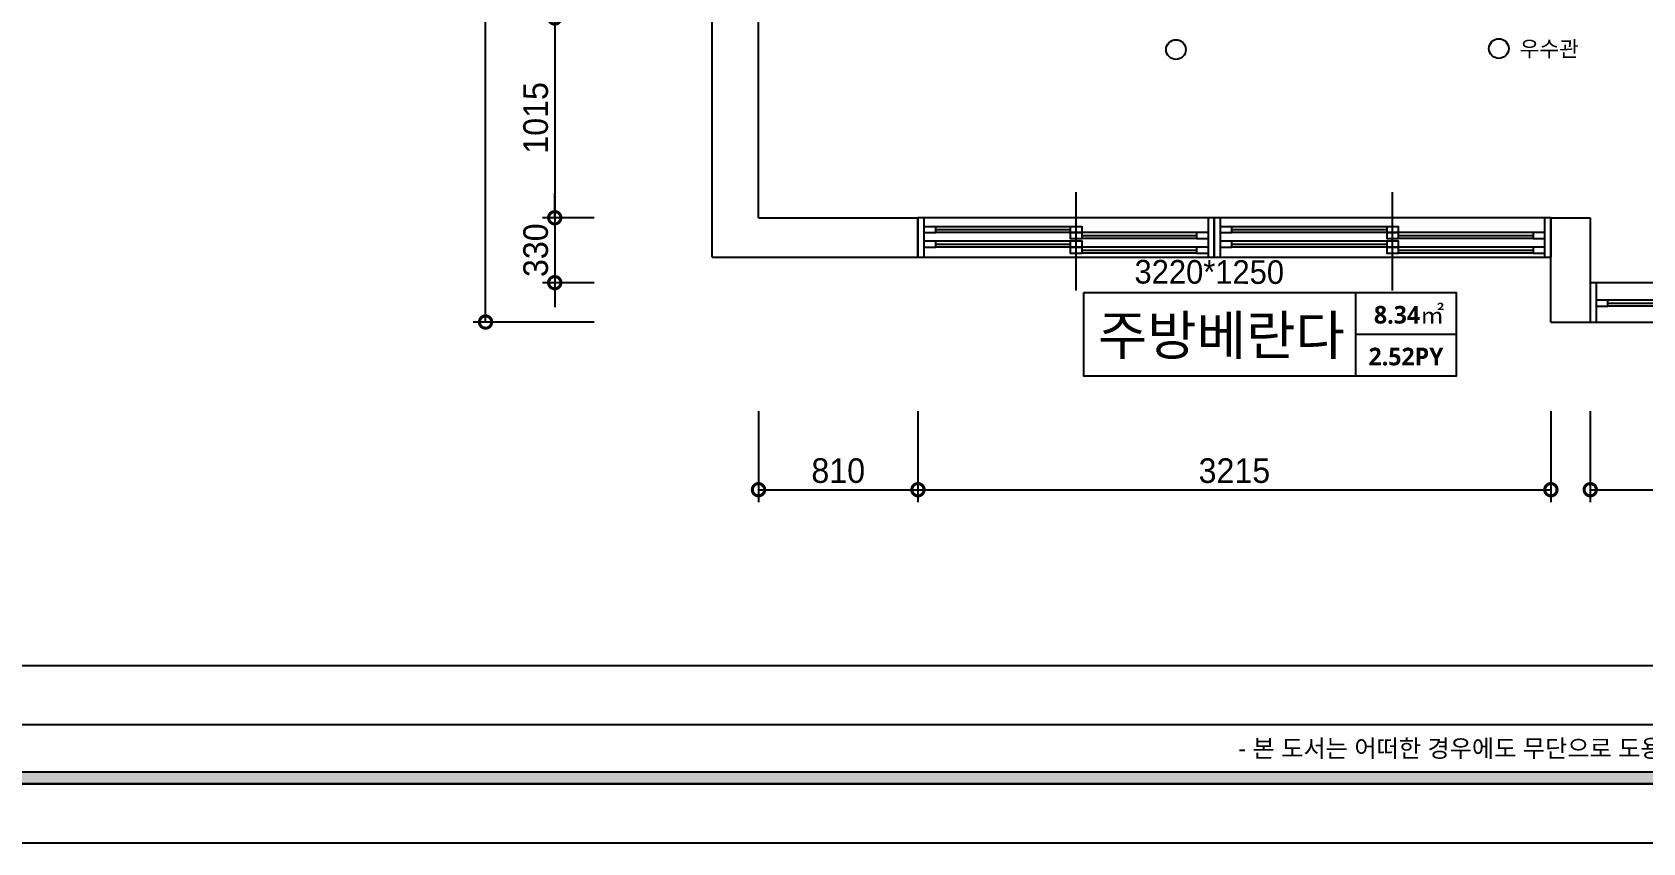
# Model space of a CAD drawing. Header units: inches. Extents: x -4181 to 116552, y 25636 to 44656.
# Drawn here: x 9618 to 17799, y 26236 to 30355 of the extents above; entities that cross this region are included whole.
import ezdxf
from ezdxf.enums import TextEntityAlignment as Align

# ---------------------------------------------------------------- set-up
doc = ezdxf.new("R2010")
doc.units = ezdxf.units.IN
doc.header["$LTSCALE"] = 50
doc.header["$MEASUREMENT"] = 0
for name, color, linetype in [('0-ELC TEXT', 7, 'Continuous'), ('02-wal', 2, 'Continuous'), ('07-dim', 5, 'Continuous'), ('3.기호.계단선', 30, 'Continuous'), ('6fur', 6, 'Continuous'), ('FORM(YOURNAME)-1', 1, 'Continuous'), ('FORM(YOURNAME)-11', 1, 'Continuous'), ('GPG-TEXT', 3, 'Continuous'), ('SOL253', 253, 'Continuous'), ('도면층2', 2, 'Continuous'), ('도면층4', 4, 'Continuous'), ('도면층5', 5, 'Continuous')]:
    doc.layers.add(name, color=color, linetype=linetype)
doc.styles.add('HY울릉도L', font='NanumGothicBold.ttf')
doc.styles.add('YOURNAME', font='HY울릉도M.TTF')
doc.styles.add('스타일1', font='HY울릉도M.TTF')
doc.styles.add('코레일둥고', font='Korail_Round_Gothic_Medium.ttf')
doc.dimstyles.new('50', dxfattribs={"dimscale": 50, "dimtxt": 2.5, "dimasz": 2.5, "dimexe": 1.25, "dimexo": 2, "dimtad": 1, "dimdec": 0, "dimtxsty": '스타일1', "dimblk": 'DOTSMALL', "dimcen": 2.5, "dimclrd": 1, "dimclre": 1, "dimclrt": 2, "dimadec": 0, "dimazin": 0, "dimtfac": 1, "dimtdec": 0, "dimtix": 1, "dimtmove": 0, "dimatfit": 3, "dimldrblk": 'DOTSMALL', "dimfxl": 1.25, "dimarcsym": 0})

# ---------------------------------------------------------------- blocks, each defined once
blk = doc.blocks.new('_DOTSMALL')
at = {"color": 0, "linetype": 'ByBlock', "const_width": 0.5}
blk.add_lwpolyline([(-0.0625, 0, 1), (0.0625, 0, 1)], format="xyb", close=True, dxfattribs=at)
blk = doc.blocks.new('*D25')
at = {"layer": '07-dim', "color": 1, "lineweight": -2, "transparency": 16777216}
for p, q in [((12472.4, 30426.7), (12209.9, 30426.7)), ((12272.4, 30426.7), (12272.4, 29411.7)), ((12472.4, 29411.7), (12209.9, 29411.7))]:
    blk.add_line(p, q, dxfattribs=at)
at = {"layer": 'Defpoints', "color": 0, "transparency": 16777216}
for p in [(12572.4, 30426.7), (12272.4, 29411.7), (12572.4, 29411.7)]:
    blk.add_point(p, dxfattribs=at)
at = {"layer": '07-dim', "color": 1, "lineweight": -2, "transparency": 16777216, "xscale": 125, "yscale": 125, "zscale": 125}
for p, rotation in [((12272.4, 30426.7), 90), ((12272.4, 29411.7), 270)]:
    blk.add_blockref('_DOTSMALL', p, dxfattribs=dict(at, rotation=rotation))
at = {"layer": '07-dim', "color": 2, "transparency": 16777216, "insert": (12176.2, 29919.2), "char_height": 125, "attachment_point": 5, "rotation": 90, "style": '스타일1'}
blk.add_mtext('1015', dxfattribs=at)
blk = doc.blocks.new('*D26')
at = {"layer": '07-dim', "color": 1, "lineweight": -2, "transparency": 16777216}
for p, q in [((12272.4, 29411.7), (12272.4, 29536.7)), ((12472.4, 29411.7), (12209.9, 29411.7)), ((12272.4, 29411.7), (12272.4, 29081.7)), ((12472.4, 29081.7), (12209.9, 29081.7)), ((12272.4, 29081.7), (12272.4, 28956.7))]:
    blk.add_line(p, q, dxfattribs=at)
at = {"layer": 'Defpoints', "color": 0, "transparency": 16777216}
for p in [(12572.4, 29411.7), (12272.4, 29081.7), (12572.4, 29081.7)]:
    blk.add_point(p, dxfattribs=at)
at = {"layer": '07-dim', "color": 1, "lineweight": -2, "transparency": 16777216, "xscale": 125, "yscale": 125, "zscale": 125}
for p, rotation in [((12272.4, 29411.7), 270), ((12272.4, 29081.7), 90)]:
    blk.add_blockref('_DOTSMALL', p, dxfattribs=dict(at, rotation=rotation))
at = {"layer": '07-dim', "color": 2, "transparency": 16777216, "insert": (12176.2, 29246.7), "char_height": 125, "attachment_point": 5, "rotation": 90, "style": '스타일1'}
blk.add_mtext('330', dxfattribs=at)
blk = doc.blocks.new('*D30')
at = {"layer": '07-dim', "color": 1, "lineweight": -2, "transparency": 16777216}
for p, q in [((12493.9, 40125.7), (11858.4, 40125.7)), ((11920.9, 28881.7), (11920.9, 40125.7)), ((12472.4, 28881.7), (11858.4, 28881.7))]:
    blk.add_line(p, q, dxfattribs=at)
at = {"layer": 'Defpoints', "color": 0, "transparency": 16777216}
for p in [(11920.9, 40125.7), (12593.9, 40125.7), (12572.4, 28881.7)]:
    blk.add_point(p, dxfattribs=at)
at = {"layer": '07-dim', "color": 1, "lineweight": -2, "transparency": 16777216, "xscale": 125, "yscale": 125, "zscale": 125}
for p, rotation in [((11920.9, 40125.7), 90), ((11920.9, 28881.7), 270)]:
    blk.add_blockref('_DOTSMALL', p, dxfattribs=dict(at, rotation=rotation))
at = {"layer": '07-dim', "color": 2, "transparency": 16777216, "insert": (11825.8, 34503.7), "char_height": 125, "attachment_point": 5, "rotation": 90, "style": '스타일1'}
blk.add_mtext('11244', dxfattribs=at)
blk = doc.blocks.new('*D38')
at = {"layer": '07-dim', "color": 1, "lineweight": -2, "transparency": 16777216}
for p, q in [((13307.4, 28429.7), (13307.4, 27967.2)), ((14117.4, 28429.7), (14117.4, 27967.2)), ((13307.4, 28029.7), (14117.4, 28029.7))]:
    blk.add_line(p, q, dxfattribs=at)
at = {"layer": 'Defpoints', "color": 0, "transparency": 16777216}
for p in [(13307.4, 28529.7), (14117.4, 28529.7), (14117.4, 28029.7)]:
    blk.add_point(p, dxfattribs=at)
at = {"layer": '07-dim', "color": 1, "lineweight": -2, "transparency": 16777216, "xscale": 125, "yscale": 125, "zscale": 125, "rotation": 180}
blk.add_blockref('_DOTSMALL', (13307.4, 28029.7), dxfattribs=at)
at = {"layer": '07-dim', "color": 1, "lineweight": -2, "transparency": 16777216, "xscale": 125, "yscale": 125, "zscale": 125}
blk.add_blockref('_DOTSMALL', (14117.4, 28029.7), dxfattribs=at)
at = {"layer": '07-dim', "color": 2, "transparency": 16777216, "insert": (13712.4, 28126), "char_height": 125, "attachment_point": 5, "style": '스타일1'}
blk.add_mtext('810', dxfattribs=at)
blk = doc.blocks.new('*D39')
at = {"layer": '07-dim', "color": 1, "lineweight": -2, "transparency": 16777216}
for p, q in [((14117.4, 28429.7), (14117.4, 27967.2)), ((17332.4, 28429.7), (17332.4, 27967.2)), ((14117.4, 28029.7), (17332.4, 28029.7))]:
    blk.add_line(p, q, dxfattribs=at)
at = {"layer": 'Defpoints', "color": 0, "transparency": 16777216}
for p in [(14117.4, 28529.7), (17332.4, 28529.7), (17332.4, 28029.7)]:
    blk.add_point(p, dxfattribs=at)
at = {"layer": '07-dim', "color": 1, "lineweight": -2, "transparency": 16777216, "xscale": 125, "yscale": 125, "zscale": 125, "rotation": 180}
blk.add_blockref('_DOTSMALL', (14117.4, 28029.7), dxfattribs=at)
at = {"layer": '07-dim', "color": 1, "lineweight": -2, "transparency": 16777216, "xscale": 125, "yscale": 125, "zscale": 125}
blk.add_blockref('_DOTSMALL', (17332.4, 28029.7), dxfattribs=at)
at = {"layer": '07-dim', "color": 2, "transparency": 16777216, "insert": (15724.9, 28125.9), "char_height": 125, "attachment_point": 5, "style": '스타일1'}
blk.add_mtext('3215', dxfattribs=at)
blk = doc.blocks.new('*D40')
at = {"layer": '07-dim', "color": 1, "lineweight": -2, "transparency": 16777216}
for p, q in [((17532.4, 28429.7), (17532.4, 27967.2)), ((19692.4, 28429.7), (19692.4, 27967.2)), ((17532.4, 28029.7), (19692.4, 28029.7))]:
    blk.add_line(p, q, dxfattribs=at)
at = {"layer": 'Defpoints', "color": 0, "transparency": 16777216}
for p in [(17532.4, 28529.7), (19692.4, 28529.7), (19692.4, 28029.7)]:
    blk.add_point(p, dxfattribs=at)
at = {"layer": '07-dim', "color": 1, "lineweight": -2, "transparency": 16777216, "xscale": 125, "yscale": 125, "zscale": 125, "rotation": 180}
blk.add_blockref('_DOTSMALL', (17532.4, 28029.7), dxfattribs=at)
at = {"layer": '07-dim', "color": 1, "lineweight": -2, "transparency": 16777216, "xscale": 125, "yscale": 125, "zscale": 125}
blk.add_blockref('_DOTSMALL', (19692.4, 28029.7), dxfattribs=at)
at = {"layer": '07-dim', "color": 2, "transparency": 16777216, "insert": (18612.4, 28126), "char_height": 125, "attachment_point": 5, "style": '스타일1'}
blk.add_mtext('2160', dxfattribs=at)
blk = doc.blocks.new('asfsd')
at = {"layer": '02-wal'}
for p, q in [((13740.6, 29503.4), (13740.6, 35487.4)), ((13975.6, 29703.4), (13975.6, 30718.4)), ((13975.6, 29703.4), (14785.6, 29703.4)), ((14785.6, 29503.4), (14785.6, 29703.4)), ((18000.6, 29173.4), (18000.6, 29703.4)), ((18000.6, 29703.4), (18200.6, 29703.4)), ((18200.6, 29703.4), (18200.6, 29173.4)), ((13740.6, 29503.4), (14785.6, 29503.4)), ((18000.6, 29173.4), (18200.6, 29173.4))]:
    blk.add_line(p, q, dxfattribs=at)
at = {"layer": '도면층2'}
for p, q in [((14785.6, 29703.4), (14785.6, 29503.4)), ((16290.6, 29703.4), (16290.6, 29503.4)), ((18000.6, 29703.4), (18000.6, 29503.4)), ((18200.6, 29373.4), (18200.6, 29173.4))]:
    blk.add_line(p, q, dxfattribs=at)
at = {"layer": '도면층4'}
for p, q in [((15589.4, 29334.2), (15589.4, 29834.2)), ((17196.9, 29334.2), (17196.9, 29834.2)), ((16290.6, 29703.4), (14785.6, 29703.4)), ((14785.6, 29703.4), (14785.6, 29503.4)), ((14815.6, 29703.4), (14815.6, 29503.4)), ((16260.6, 29503.4), (16260.6, 29703.4)), ((18000.6, 29703.4), (16290.6, 29703.4)), ((16290.6, 29703.4), (16290.6, 29503.4)), ((16290.6, 29503.4), (16290.6, 29703.4)), ((16320.6, 29703.4), (16320.6, 29503.4)), ((17970.6, 29503.4), (17970.6, 29703.4)), ((18000.6, 29503.4), (18000.6, 29703.4)), ((14875.6, 29643), (15559.4, 29643)), ((16380.6, 29643), (17166.9, 29643)), ((14875.6, 29569.2), (15559.4, 29569.2)), ((15619.4, 29613), (16200.6, 29613)), ((15619.4, 29539.2), (16200.6, 29539.2)), ((16380.6, 29569.2), (17166.9, 29569.2)), ((17226.9, 29613), (17910.6, 29613)), ((17226.9, 29539.2), (17910.6, 29539.2)), ((14785.6, 29503.4), (16290.6, 29503.4)), ((16290.6, 29503.4), (18000.6, 29503.4)), ((19860.6, 29373.4), (18200.6, 29373.4)), ((18200.6, 29373.4), (18200.6, 29173.4)), ((18230.6, 29373.4), (18230.6, 29173.4)), ((18290.6, 29269.2), (19025.6, 29269.2)), ((18200.6, 29173.4), (19860.6, 29173.4))]:
    blk.add_line(p, q, dxfattribs=at)
for points in [[(14815.6, 29658), (14815.6, 29628), (14875.6, 29628), (14875.6, 29658)], [(15559.4, 29658), (15559.4, 29628), (15619.4, 29628), (15619.4, 29658)], [(15559.4, 29628), (15559.4, 29598), (15619.4, 29598), (15619.4, 29628)], [(16200.6, 29628), (16200.6, 29598), (16260.6, 29598), (16260.6, 29628)], [(16320.6, 29658), (16320.6, 29628), (16380.6, 29628), (16380.6, 29658)], [(17166.9, 29658), (17166.9, 29628), (17226.9, 29628), (17226.9, 29658)], [(17166.9, 29628), (17166.9, 29598), (17226.9, 29598), (17226.9, 29628)], [(17910.6, 29628), (17910.6, 29598), (17970.6, 29598), (17970.6, 29628)], [(14815.6, 29584.2), (14815.6, 29554.2), (14875.6, 29554.2), (14875.6, 29584.2)], [(15559.4, 29584.2), (15559.4, 29554.2), (15619.4, 29554.2), (15619.4, 29584.2)], [(15559.4, 29554.2), (15559.4, 29524.2), (15619.4, 29524.2), (15619.4, 29554.2)], [(16200.6, 29554.2), (16200.6, 29524.2), (16260.6, 29524.2), (16260.6, 29554.2)], [(16320.6, 29584.2), (16320.6, 29554.2), (16380.6, 29554.2), (16380.6, 29584.2)], [(17166.9, 29584.2), (17166.9, 29554.2), (17226.9, 29554.2), (17226.9, 29584.2)], [(17166.9, 29554.2), (17166.9, 29524.2), (17226.9, 29524.2), (17226.9, 29554.2)], [(17910.6, 29554.2), (17910.6, 29524.2), (17970.6, 29524.2), (17970.6, 29554.2)], [(18230.6, 29284.2), (18230.6, 29254.2), (18290.6, 29254.2), (18290.6, 29284.2)]]:
    blk.add_lwpolyline(points, close=True, dxfattribs=at)
at = {"layer": '도면층5'}
for p, q in [((15559.4, 29658), (14875.6, 29658)), ((15559.4, 29628), (14875.6, 29628)), ((16200.6, 29628), (15619.4, 29628)), ((17166.9, 29658), (16380.6, 29658)), ((17166.9, 29628), (16380.6, 29628)), ((17910.6, 29628), (17226.9, 29628)), ((15559.4, 29584.2), (14875.6, 29584.2)), ((15559.4, 29554.2), (14875.6, 29554.2)), ((16200.6, 29598), (15619.4, 29598)), ((16200.6, 29554.2), (15619.4, 29554.2)), ((17166.9, 29584.2), (16380.6, 29584.2)), ((17166.9, 29554.2), (16380.6, 29554.2)), ((17910.6, 29598), (17226.9, 29598)), ((17910.6, 29554.2), (17226.9, 29554.2)), ((16200.6, 29524.2), (15619.4, 29524.2)), ((17910.6, 29524.2), (17226.9, 29524.2)), ((19025.6, 29284.2), (18290.6, 29284.2)), ((19025.6, 29254.2), (18290.6, 29254.2))]:
    blk.add_line(p, q, dxfattribs=at)
blk = doc.blocks.new('FORM-ELEVATION')
at = {"layer": 'FORM(YOURNAME)-11'}
h = blk.add_hatch(color=256, dxfattribs=at)
h.dxf.hatch_style = 1
h.paths.add_polyline_path([(-10309, 35708), (71691, 35708), (71691, 35508), (-10309, 35508)])
h.paths.add_polyline_path([(-10309, -21492), (71691, -21492), (71691, -21692), (-10309, -21692)])
at = {"layer": 'Defpoints', "color": 158}
blk.add_line((62481, -20692), (-10309, -20692), dxfattribs=at)
for points in [[(-10309, -21692), (71691, -21692), (71691, 35708), (-10309, 35708)], [(-8309, 33708), (61071, 33708), (61071, -19692), (-8309, -19692)]]:
    blk.add_lwpolyline(points, close=True, dxfattribs=at)
at = {"layer": 'FORM(YOURNAME)-11', "color": 250}
blk.add_lwpolyline([(-11309, -22692), (72691, -22692), (72691, 36708), (-11309, 36708)], close=True, dxfattribs=at)
at = {"layer": 'FORM(YOURNAME)-11'}
blk.add_lwpolyline([(-10309, -21492), (71691, -21492), (71691, -21692), (-10309, -21692)], close=True, dxfattribs=at)
at = {"layer": 'FORM(YOURNAME)-11', "color": 1, "style": 'YOURNAME'}
blk.add_text("- 본 도서는 어떠한 경우에도 무단으로 도용할 수 없으며 도용시 '지적재산권' 보호에 관한 법률에 의거, 법적 분쟁이 발생합니다.  또한 본 도서에 관한 모든 저작권은 당사에 있습니다. -", height=300, dxfattribs=at).set_placement((28146, -21092), align=Align.MIDDLE_CENTER)
at = {"layer": 'FORM(YOURNAME)-11', "color": 3, "style": 'YOURNAME'}
for tag, height, p in [('1', 451, (71041, -1219)), ('2', 451, (71041, -1863)), ('3', 451, (71041, -3150)), ('4', 451, (71041, -5081)), ('5', 515, (71041, -7398)), ('6', 515, (71041, -9650)), ('7', 515, (71041, -11903)), ('8', 515, (71041, -14155)), ('9', 515, (71041, -16408)), ('10', 515, (66791, -18596)), ('11', 515, (71041, -18660)), ('12', 515, (66791, -20848)), ('13', 515, (71041, -20848))]:
    blk.add_attdef(tag, text='', height=height, dxfattribs=at).set_placement(p, align=Align.MIDDLE_RIGHT)

msp = doc.modelspace()

# ---------------------------------------------------------------- linework, layer by layer
at = {"layer": '3.기호.계단선'}
for centre in [(15428, 30266.5), (17068, 30271.5)]:
    msp.add_circle(centre, 50, dxfattribs=at)
at = {"layer": 'SOL253'}
for p, q in [((16341.3, 28607.5), (16341.3, 29032)), ((16341.3, 28819.7), (16850.9, 28819.7))]:
    msp.add_line(p, q, dxfattribs=at)
msp.add_lwpolyline([(14959.4, 29032), (16850.9, 29032), (16850.9, 28607.5), (14959.4, 28607.5)], close=True, dxfattribs=at)

# ---------------------------------------------------------------- block references
at = {"layer": '6fur'}
msp.add_blockref('asfsd', (-668.2, -291.7), dxfattribs=at)
at = {"layer": 'FORM(YOURNAME)-1', "xscale": 0.3, "yscale": 0.3, "zscale": 0.3}
msp.add_blockref('FORM-ELEVATION', (11862.7, 33043.1), dxfattribs=at)

# ---------------------------------------------------------------- texts
at = {"layer": '0-ELC TEXT', "style": '코레일둥고'}
for s, height, p in [('우수관', 80, (17173.5, 30231)), ('3220*1250', 120, (15217.3, 29077.4))]:
    msp.add_text(s, height=height, rotation=359.84725, dxfattribs=at).set_placement(p)
at = {"layer": 'GPG-TEXT', "style": 'HY울릉도L'}
for s, height, p in [('8.34㎡', 90, (16612.1, 28873.8)), ('주방베란다', 200, (15658.8, 28714.8)), ('2.52PY', 90, (16596.7, 28661.6))]:
    msp.add_text(s, height=height, dxfattribs=at).set_placement(p, align=Align.CENTER)

# ---------------------------------------------------------------- dimensions: what is measured, and where the dimension line sits
at = {"layer": '07-dim'}
for base, p1, p2, picture, middle in [((11920.9, 40125.7), (12572.4, 28881.7), (12593.9, 40125.7), '*D30', (11825.8, 34503.7)), ((12272.4, 29411.7), (12572.4, 30426.7), (12572.4, 29411.7), '*D25', (12176.2, 29919.2)), ((12272.4, 29081.7), (12572.4, 29411.7), (12572.4, 29081.7), '*D26', (12176.2, 29246.7))]:
    dim = msp.add_linear_dim(base=base, p1=p1, p2=p2, angle=90, dimstyle='50', dxfattribs=at)
    dim.commit()
    dim.dimension.update_dxf_attribs({"geometry": picture, "text_midpoint": middle})
for base, p1, p2, picture, middle in [((14117.4, 28029.7), (13307.4, 28529.7), (14117.4, 28529.7), '*D38', (13712.4, 28126)), ((17332.4, 28029.7), (14117.4, 28529.7), (17332.4, 28529.7), '*D39', (15724.9, 28125.9)), ((19692.4, 28029.7), (17532.4, 28529.7), (19692.4, 28529.7), '*D40', (18612.4, 28126))]:
    dim = msp.add_linear_dim(base=base, p1=p1, p2=p2, dimstyle='50', dxfattribs=at)
    dim.commit()
    dim.dimension.update_dxf_attribs({"geometry": picture, "text_midpoint": middle})

doc.saveas('drawing.dxf')
